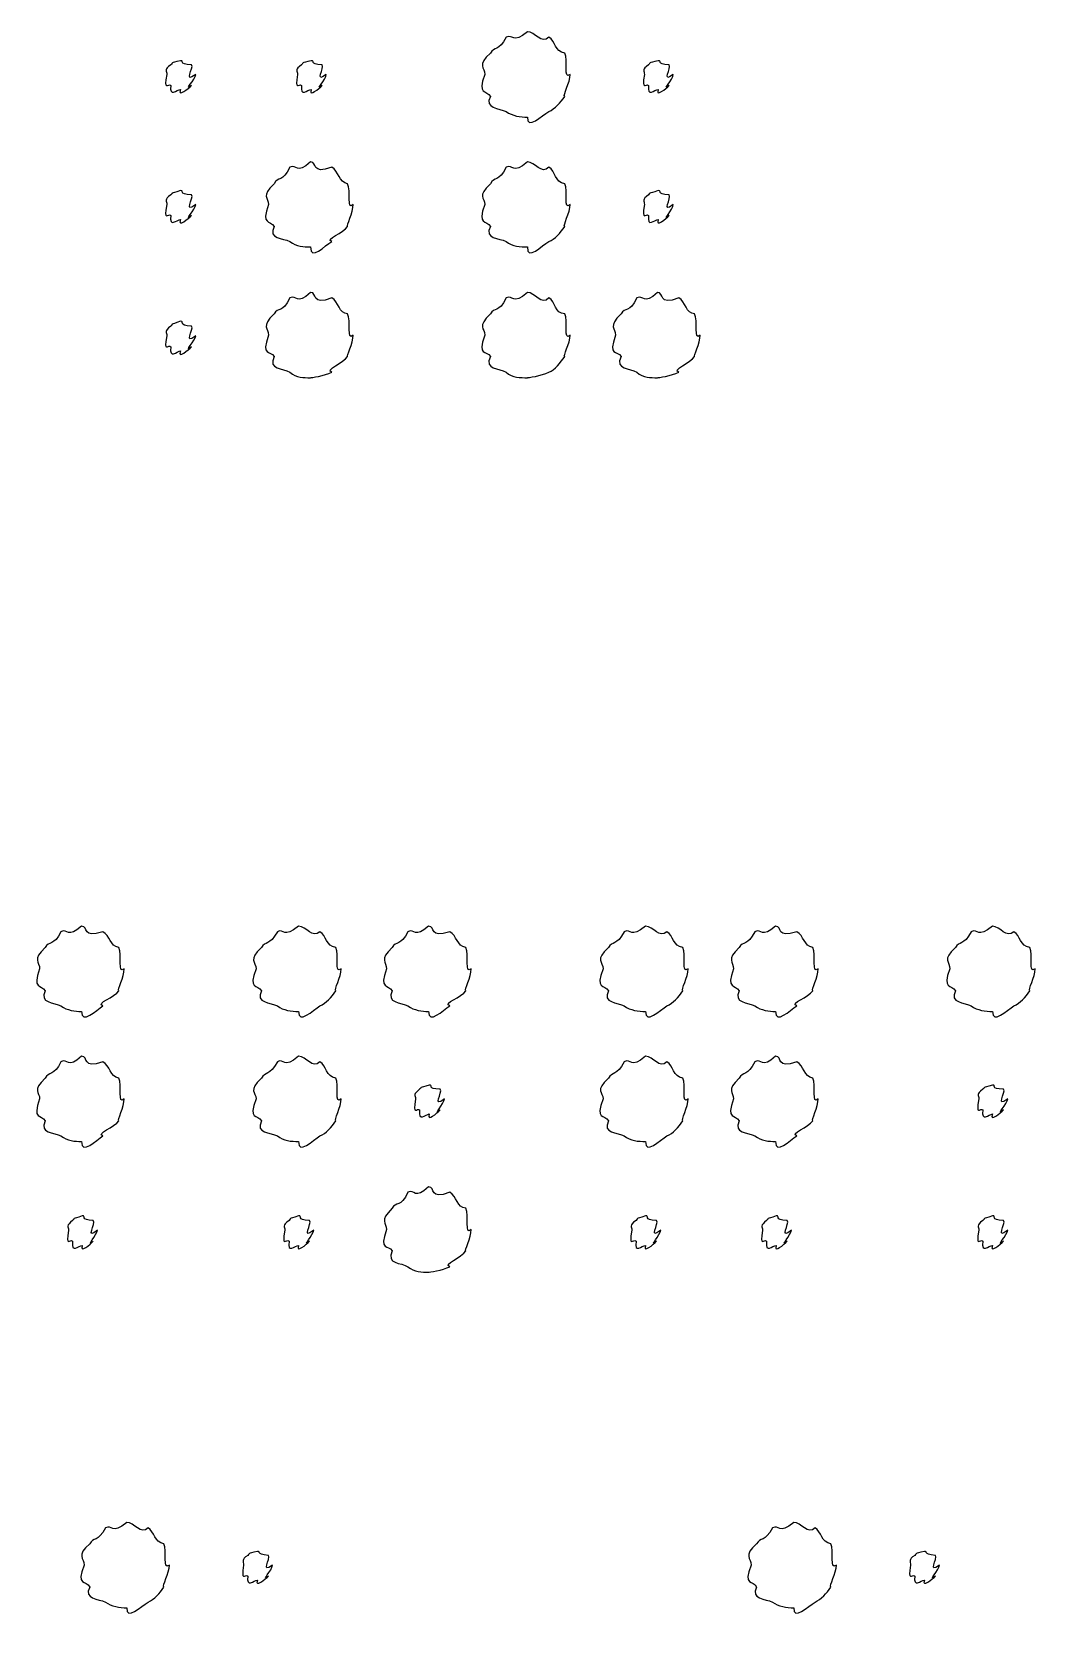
# Model space of a CAD drawing. Header units: millimetres. Extents: x -178 to -32, y 41 to 266.
# Drawn here: x -72.71 to -64.66, y 224.79 to 237.53 of the extents above; entities that cross this region are included whole.
import ezdxf

# ---------------------------------------------------------------- set-up
doc = ezdxf.new("R2010")
doc.units = ezdxf.units.MM
doc.layers.get('0').update_dxf_attribs({"linetype": 'CONTINUOUS'})

msp = doc.modelspace()

# ---------------------------------------------------------------- linework, layer by layer
at = {"color": 0}
for p, q in [((-68.7306, 237.527), (-68.7306, 237.527)), ((-71.513, 237.295), (-71.513, 237.295)), ((-70.4656, 237.295), (-70.4656, 237.295)), ((-67.6832, 237.295), (-67.6832, 237.295)), ((-70.4709, 236.485), (-70.4709, 236.485)), ((-68.7306, 236.485), (-68.7306, 236.485)), ((-71.513, 236.254), (-71.513, 236.254)), ((-67.6832, 236.254), (-67.6832, 236.254)), ((-70.4709, 235.438), (-70.4709, 235.438)), ((-68.7306, 235.438), (-68.7306, 235.438)), ((-67.6889, 235.438), (-67.6889, 235.438)), ((-71.513, 235.206), (-71.513, 235.206)), ((-72.3067, 230.357), (-72.3067, 230.357)), ((-70.5661, 230.357), (-70.5661, 230.357)), ((-69.5244, 230.357), (-69.5244, 230.357)), ((-67.7838, 230.357), (-67.7838, 230.357)), ((-66.742, 230.357), (-66.742, 230.357)), ((-65.0018, 230.357), (-65.0018, 230.357)), ((-72.3067, 229.315), (-72.3067, 229.315)), ((-70.5661, 229.315), (-70.5661, 229.315)), ((-67.7838, 229.315), (-67.7838, 229.315)), ((-66.742, 229.315), (-66.742, 229.315)), ((-69.5187, 229.084), (-69.5187, 229.084)), ((-65.0018, 229.084), (-65.0018, 229.084)), ((-69.5244, 228.268), (-69.5244, 228.268)), ((-72.3011, 228.036), (-72.3011, 228.036)), ((-70.5661, 228.036), (-70.5661, 228.036)), ((-67.7838, 228.036), (-67.7838, 228.036)), ((-66.7367, 228.036), (-66.7367, 228.036)), ((-65.0018, 228.036), (-65.0018, 228.036)), ((-71.9441, 225.578), (-71.9441, 225.578)), ((-66.596, 225.578), (-66.596, 225.578)), ((-70.897, 225.346), (-70.897, 225.346)), ((-65.5486, 225.346), (-65.5486, 225.346))]:
    msp.add_line(p, q, dxfattribs=at)
for points in [[(-68.7306, 237.527), (-68.8534, 237.425), (-68.8463, 237.512), (-68.9014, 237.483)], [(-68.5599, 237.483), (-68.6177, 237.425), (-68.6714, 237.527), (-68.7306, 237.527)], [(-68.9014, 237.483), (-68.9635, 237.367), (-68.998, 237.411), (-69.0284, 237.356)], [(-68.4329, 237.356), (-68.5116, 237.367), (-68.5073, 237.453), (-68.5599, 237.483)], [(-71.5899, 237.262), (-71.6506, 237.226), (-71.6231, 237.214), (-71.6231, 237.185)], [(-71.513, 237.295), (-71.6065, 237.271), (-71.568, 237.284), (-71.5899, 237.262)], [(-71.4248, 237.262), (-71.5405, 237.271), (-71.4756, 237.295), (-71.513, 237.295)], [(-71.3916, 237.185), (-71.4964, 237.109), (-71.4026, 237.24), (-71.4248, 237.262)], [(-70.5429, 237.262), (-70.5993, 237.226), (-70.5757, 237.214), (-70.5757, 237.185)], [(-70.4656, 237.295), (-70.5552, 237.271), (-70.5206, 237.284), (-70.5429, 237.262)], [(-70.3774, 237.262), (-70.4889, 237.271), (-70.4282, 237.295), (-70.4656, 237.295)], [(-70.3442, 237.185), (-70.4448, 237.109), (-70.3552, 237.24), (-70.3774, 237.262)], [(-69.0284, 237.356), (-69.1399, 237.257), (-69.0725, 237.243), (-69.0725, 237.185)], [(-68.3888, 237.185), (-68.4495, 237.138), (-68.4026, 237.301), (-68.4329, 237.356)], [(-67.7605, 237.262), (-67.8169, 237.226), (-67.7937, 237.214), (-67.7937, 237.185)], [(-67.6832, 237.295), (-67.7728, 237.271), (-67.7383, 237.284), (-67.7605, 237.262)], [(-67.595, 237.262), (-67.7069, 237.271), (-67.6462, 237.295), (-67.6832, 237.295)], [(-67.5619, 237.185), (-67.6628, 237.109), (-67.5732, 237.24), (-67.595, 237.262)], [(-71.6231, 237.185), (-71.6506, 237.043), (-71.6121, 237.119), (-71.5899, 237.097)], [(-71.4248, 237.097), (-71.4964, 237.043), (-71.3916, 237.148), (-71.3916, 237.185)], [(-70.5757, 237.185), (-70.5993, 237.043), (-70.5647, 237.119), (-70.5429, 237.097)], [(-70.3774, 237.097), (-70.4448, 237.043), (-70.3442, 237.148), (-70.3442, 237.185)], [(-69.0725, 237.185), (-69.1399, 237.017), (-69.0573, 237.064), (-69.0284, 237.009)], [(-68.4329, 237.009), (-68.4495, 237.017), (-68.3888, 237.122), (-68.3888, 237.185)], [(-67.7937, 237.185), (-67.8169, 237.043), (-67.7824, 237.119), (-67.7605, 237.097)], [(-67.595, 237.097), (-67.6628, 237.043), (-67.5619, 237.148), (-67.5619, 237.185)], [(-71.5899, 237.097), (-71.6065, 236.999), (-71.5419, 237.064), (-71.513, 237.064)], [(-71.513, 237.064), (-71.5405, 236.999), (-71.4467, 237.075), (-71.4248, 237.097)], [(-70.5429, 237.097), (-70.5552, 236.999), (-70.4945, 237.064), (-70.4656, 237.064)], [(-70.4656, 237.064), (-70.4889, 236.999), (-70.3993, 237.075), (-70.3774, 237.097)], [(-69.0284, 237.009), (-69.0806, 236.911), (-68.9568, 236.916), (-68.9014, 236.887)], [(-68.5599, 236.887), (-68.5116, 236.911), (-68.4661, 236.957), (-68.4329, 237.009)], [(-67.7605, 237.097), (-67.7728, 236.999), (-67.7122, 237.064), (-67.6832, 237.064)], [(-67.6832, 237.064), (-67.7069, 236.999), (-67.6173, 237.075), (-67.595, 237.097)], [(-68.9014, 236.887), (-68.8534, 236.852), (-68.7885, 236.843), (-68.7306, 236.843)], [(-68.7306, 236.843), (-68.7363, 236.735), (-68.6149, 236.857), (-68.5599, 236.887)], [(-70.4709, 236.485), (-70.5841, 236.378), (-70.5813, 236.47), (-70.6363, 236.441)], [(-70.3001, 236.441), (-70.4709, 236.378), (-70.412, 236.485), (-70.4709, 236.485)], [(-68.7306, 236.485), (-68.8534, 236.378), (-68.8463, 236.47), (-68.9014, 236.441)], [(-68.5599, 236.441), (-68.6177, 236.378), (-68.6714, 236.485), (-68.7306, 236.485)], [(-70.6363, 236.441), (-70.6942, 236.32), (-70.733, 236.367), (-70.7633, 236.309)], [(-70.1735, 236.309), (-70.2423, 236.32), (-70.2451, 236.411), (-70.3001, 236.441)], [(-68.9014, 236.441), (-68.9635, 236.32), (-68.998, 236.367), (-69.0284, 236.309)], [(-68.4329, 236.309), (-68.5116, 236.32), (-68.5073, 236.411), (-68.5599, 236.441)], [(-71.5899, 236.221), (-71.6506, 236.179), (-71.6231, 236.172), (-71.6231, 236.143)], [(-71.513, 236.254), (-71.6065, 236.223), (-71.568, 236.243), (-71.5899, 236.221)], [(-71.4248, 236.221), (-71.5405, 236.223), (-71.4756, 236.254), (-71.513, 236.254)], [(-71.3916, 236.143), (-71.4964, 236.062), (-71.4026, 236.198), (-71.4248, 236.221)], [(-70.7633, 236.309), (-70.8706, 236.206), (-70.8074, 236.198), (-70.8074, 236.143)], [(-70.1294, 236.143), (-70.1844, 236.088), (-70.1432, 236.254), (-70.1735, 236.309)], [(-69.0284, 236.309), (-69.1399, 236.206), (-69.0725, 236.198), (-69.0725, 236.143)], [(-68.3888, 236.143), (-68.4495, 236.088), (-68.4026, 236.254), (-68.4329, 236.309)], [(-67.7605, 236.221), (-67.8169, 236.179), (-67.7937, 236.172), (-67.7937, 236.143)], [(-67.6832, 236.254), (-67.7728, 236.223), (-67.7383, 236.243), (-67.7605, 236.221)], [(-67.595, 236.221), (-67.7069, 236.223), (-67.6462, 236.254), (-67.6832, 236.254)], [(-67.5619, 236.143), (-67.6628, 236.062), (-67.5732, 236.198), (-67.595, 236.221)], [(-71.6231, 236.143), (-71.6506, 235.996), (-71.6121, 236.077), (-71.5899, 236.055)], [(-71.4248, 236.055), (-71.4964, 235.996), (-71.3916, 236.106), (-71.3916, 236.143)], [(-70.8074, 236.143), (-70.8706, 235.97), (-70.7923, 236.022), (-70.7633, 235.967)], [(-70.1735, 235.967), (-70.1844, 235.97), (-70.1294, 236.08), (-70.1294, 236.143)], [(-69.0725, 236.143), (-69.1399, 235.97), (-69.0573, 236.022), (-69.0284, 235.967)], [(-68.4329, 235.967), (-68.4495, 235.97), (-68.3888, 236.08), (-68.3888, 236.143)], [(-67.7937, 236.143), (-67.8169, 235.996), (-67.7824, 236.077), (-67.7605, 236.055)], [(-67.595, 236.055), (-67.6628, 235.996), (-67.5619, 236.106), (-67.5619, 236.143)], [(-71.5899, 236.055), (-71.6065, 235.952), (-71.5419, 236.022), (-71.513, 236.022)], [(-71.513, 236.022), (-71.5405, 235.952), (-71.4467, 236.033), (-71.4248, 236.055)], [(-70.7633, 235.967), (-70.8127, 235.864), (-70.6914, 235.875), (-70.6363, 235.846)], [(-70.3001, 235.846), (-70.3608, 235.864), (-70.2024, 235.914), (-70.1735, 235.967)], [(-69.0284, 235.967), (-69.0806, 235.864), (-68.9568, 235.875), (-68.9014, 235.846)], [(-68.5599, 235.846), (-68.5116, 235.864), (-68.4661, 235.914), (-68.4329, 235.967)], [(-67.7605, 236.055), (-67.7728, 235.952), (-67.7122, 236.022), (-67.6832, 236.022)], [(-67.6832, 236.022), (-67.7069, 235.952), (-67.6173, 236.033), (-67.595, 236.055)], [(-70.6363, 235.846), (-70.5841, 235.804), (-70.5263, 235.802), (-70.4709, 235.802)], [(-70.4709, 235.802), (-70.4709, 235.687), (-70.3552, 235.815), (-70.3001, 235.846)], [(-68.9014, 235.846), (-68.8534, 235.804), (-68.7885, 235.802), (-68.7306, 235.802)], [(-68.7306, 235.802), (-68.7363, 235.687), (-68.6149, 235.815), (-68.5599, 235.846)], [(-70.6363, 235.394), (-70.6942, 235.268), (-70.733, 235.322), (-70.7633, 235.267)], [(-70.4709, 235.438), (-70.5841, 235.327), (-70.5813, 235.423), (-70.6363, 235.394)], [(-70.3001, 235.394), (-70.4709, 235.327), (-70.412, 235.438), (-70.4709, 235.438)], [(-70.1735, 235.267), (-70.2423, 235.268), (-70.2451, 235.363), (-70.3001, 235.394)], [(-68.9014, 235.394), (-68.9635, 235.268), (-68.998, 235.322), (-69.0284, 235.267)], [(-68.7306, 235.438), (-68.8534, 235.327), (-68.8463, 235.423), (-68.9014, 235.394)], [(-68.5599, 235.394), (-68.6177, 235.327), (-68.6714, 235.438), (-68.7306, 235.438)], [(-68.4329, 235.267), (-68.5116, 235.268), (-68.5073, 235.363), (-68.5599, 235.394)], [(-67.8543, 235.394), (-67.9122, 235.268), (-67.9506, 235.322), (-67.981, 235.267)], [(-67.6889, 235.438), (-67.8018, 235.327), (-67.799, 235.423), (-67.8543, 235.394)], [(-67.5178, 235.394), (-67.6889, 235.327), (-67.6296, 235.438), (-67.6889, 235.438)], [(-67.3911, 235.267), (-67.4599, 235.268), (-67.4628, 235.363), (-67.5178, 235.394)], [(-71.513, 235.206), (-71.6065, 235.173), (-71.568, 235.193), (-71.5899, 235.168)], [(-71.4248, 235.168), (-71.5405, 235.173), (-71.4756, 235.206), (-71.513, 235.206)], [(-70.7633, 235.267), (-70.8706, 235.158), (-70.8074, 235.154), (-70.8074, 235.096)], [(-70.1294, 235.096), (-70.1844, 235.041), (-70.1432, 235.212), (-70.1735, 235.267)], [(-69.0284, 235.267), (-69.1399, 235.158), (-69.0725, 235.154), (-69.0725, 235.096)], [(-68.3888, 235.096), (-68.4495, 235.041), (-68.4026, 235.212), (-68.4329, 235.267)], [(-67.981, 235.267), (-68.0886, 235.158), (-68.0251, 235.154), (-68.0251, 235.096)], [(-67.347, 235.096), (-67.4021, 235.041), (-67.3608, 235.212), (-67.3911, 235.267)], [(-71.5899, 235.168), (-71.6506, 235.125), (-71.6231, 235.119), (-71.6231, 235.09)], [(-71.6231, 235.09), (-71.6506, 234.944), (-71.6121, 235.027), (-71.5899, 235.002)], [(-71.3916, 235.09), (-71.4964, 235.008), (-71.4026, 235.146), (-71.4248, 235.168)], [(-71.4248, 235.002), (-71.4964, 234.944), (-71.3916, 235.058), (-71.3916, 235.09)], [(-70.8074, 235.096), (-70.8706, 234.92), (-70.7923, 234.976), (-70.7633, 234.925)], [(-70.1735, 234.925), (-70.1844, 234.92), (-70.1294, 235.033), (-70.1294, 235.096)], [(-69.0725, 235.096), (-69.1399, 234.92), (-69.0573, 234.976), (-69.0284, 234.925)], [(-68.4329, 234.925), (-68.4495, 234.92), (-68.3888, 235.033), (-68.3888, 235.096)], [(-68.0251, 235.096), (-68.0886, 234.92), (-68.0099, 234.976), (-67.981, 234.925)], [(-67.3911, 234.925), (-67.4021, 234.92), (-67.347, 235.033), (-67.347, 235.096)], [(-71.5899, 235.002), (-71.6065, 234.898), (-71.5419, 234.969), (-71.513, 234.969)], [(-71.513, 234.969), (-71.5405, 234.898), (-71.4467, 234.98), (-71.4248, 235.002)], [(-70.7633, 234.925), (-70.8127, 234.816), (-70.6914, 234.831), (-70.6363, 234.798)], [(-70.3001, 234.798), (-70.3608, 234.816), (-70.2024, 234.873), (-70.1735, 234.925)], [(-69.0284, 234.925), (-69.0806, 234.816), (-68.9568, 234.831), (-68.9014, 234.798)], [(-68.5599, 234.798), (-68.5116, 234.816), (-68.4661, 234.873), (-68.4329, 234.925)], [(-67.981, 234.925), (-68.0307, 234.816), (-67.9094, 234.831), (-67.8543, 234.798)], [(-67.5178, 234.798), (-67.5785, 234.816), (-67.4201, 234.873), (-67.3911, 234.925)], [(-70.6363, 234.798), (-70.5841, 234.754), (-70.5263, 234.754), (-70.4709, 234.754)], [(-70.4709, 234.754), (-70.4709, 234.754), (-70.3552, 234.768), (-70.3001, 234.798)], [(-68.9014, 234.798), (-68.8534, 234.754), (-68.7885, 234.754), (-68.7306, 234.754)], [(-68.7306, 234.754), (-68.7363, 234.754), (-68.6149, 234.768), (-68.5599, 234.798)], [(-67.8543, 234.798), (-67.8018, 234.754), (-67.7439, 234.754), (-67.6889, 234.754)], [(-67.6889, 234.754), (-67.6889, 234.754), (-67.5732, 234.768), (-67.5178, 234.798)], [(-72.4718, 230.313), (-72.5297, 230.197), (-72.5685, 230.241), (-72.5988, 230.186)], [(-72.3067, 230.357), (-72.4196, 230.255), (-72.4168, 230.342), (-72.4718, 230.313)], [(-72.1356, 230.313), (-72.3067, 230.255), (-72.2475, 230.357), (-72.3067, 230.357)], [(-72.009, 230.186), (-72.0778, 230.197), (-72.0806, 230.283), (-72.1356, 230.313)], [(-70.7369, 230.313), (-70.799, 230.197), (-70.8335, 230.241), (-70.8639, 230.186)], [(-70.5661, 230.357), (-70.6889, 230.255), (-70.6819, 230.342), (-70.7369, 230.313)], [(-70.3954, 230.313), (-70.4533, 230.255), (-70.5069, 230.357), (-70.5661, 230.357)], [(-70.2684, 230.186), (-70.3471, 230.197), (-70.3428, 230.283), (-70.3954, 230.313)], [(-69.6898, 230.313), (-69.7477, 230.197), (-69.7861, 230.241), (-69.8165, 230.186)], [(-69.5244, 230.357), (-69.6373, 230.255), (-69.6345, 230.342), (-69.6898, 230.313)], [(-69.3536, 230.313), (-69.5244, 230.255), (-69.4651, 230.357), (-69.5244, 230.357)], [(-69.2266, 230.186), (-69.2954, 230.197), (-69.2983, 230.283), (-69.3536, 230.313)], [(-67.9549, 230.313), (-68.0166, 230.197), (-68.0512, 230.241), (-68.0815, 230.186)], [(-67.7838, 230.357), (-67.9065, 230.255), (-67.8995, 230.342), (-67.9549, 230.313)], [(-67.613, 230.313), (-67.6709, 230.255), (-67.7245, 230.357), (-67.7838, 230.357)], [(-67.4864, 230.186), (-67.5647, 230.197), (-67.5605, 230.283), (-67.613, 230.313)], [(-66.9075, 230.313), (-66.9653, 230.197), (-67.0038, 230.241), (-67.0341, 230.186)], [(-66.742, 230.357), (-66.8549, 230.255), (-66.8524, 230.342), (-66.9075, 230.313)], [(-66.5713, 230.313), (-66.742, 230.255), (-66.6828, 230.357), (-66.742, 230.357)], [(-66.4443, 230.186), (-66.5134, 230.197), (-66.5163, 230.283), (-66.5713, 230.313)], [(-65.1725, 230.313), (-65.2346, 230.197), (-65.2688, 230.241), (-65.2992, 230.186)], [(-65.0018, 230.357), (-65.1242, 230.255), (-65.1175, 230.342), (-65.1725, 230.313)], [(-64.8307, 230.313), (-64.8885, 230.255), (-64.9425, 230.357), (-65.0018, 230.357)], [(-64.704, 230.186), (-64.7823, 230.197), (-64.7785, 230.283), (-64.8307, 230.313)], [(-72.5988, 230.186), (-72.7061, 230.087), (-72.6429, 230.073), (-72.6429, 230.015)], [(-71.9649, 230.015), (-72.0199, 229.968), (-71.9787, 230.131), (-72.009, 230.186)], [(-70.8639, 230.186), (-70.9754, 230.087), (-70.908, 230.073), (-70.908, 230.015)], [(-70.2243, 230.015), (-70.285, 229.968), (-70.2381, 230.131), (-70.2684, 230.186)], [(-69.8165, 230.186), (-69.9241, 230.087), (-69.8606, 230.073), (-69.8606, 230.015)], [(-69.1825, 230.015), (-69.2376, 229.968), (-69.1963, 230.131), (-69.2266, 230.186)], [(-68.0815, 230.186), (-68.193, 230.087), (-68.1256, 230.073), (-68.1256, 230.015)], [(-67.4423, 230.015), (-67.5026, 229.968), (-67.4561, 230.131), (-67.4864, 230.186)], [(-67.0341, 230.186), (-67.1417, 230.087), (-67.0782, 230.073), (-67.0782, 230.015)], [(-66.4002, 230.015), (-66.4556, 229.968), (-66.4139, 230.131), (-66.4443, 230.186)], [(-65.2992, 230.186), (-65.411, 230.087), (-65.3433, 230.073), (-65.3433, 230.015)], [(-64.6599, 230.015), (-64.7206, 229.968), (-64.6737, 230.131), (-64.704, 230.186)], [(-72.6429, 230.015), (-72.7061, 229.847), (-72.6278, 229.894), (-72.5988, 229.839)], [(-72.009, 229.839), (-72.0199, 229.847), (-71.9649, 229.952), (-71.9649, 230.015)], [(-70.908, 230.015), (-70.9754, 229.847), (-70.8928, 229.894), (-70.8639, 229.839)], [(-70.2684, 229.839), (-70.285, 229.847), (-70.2243, 229.952), (-70.2243, 230.015)], [(-69.8606, 230.015), (-69.9241, 229.847), (-69.8454, 229.894), (-69.8165, 229.839)], [(-69.2266, 229.839), (-69.2376, 229.847), (-69.1825, 229.952), (-69.1825, 230.015)], [(-68.1256, 230.015), (-68.193, 229.847), (-68.1105, 229.894), (-68.0815, 229.839)], [(-67.4864, 229.839), (-67.5026, 229.847), (-67.4423, 229.952), (-67.4423, 230.015)], [(-67.0782, 230.015), (-67.1417, 229.847), (-67.0631, 229.894), (-67.0341, 229.839)], [(-66.4443, 229.839), (-66.4556, 229.847), (-66.4002, 229.952), (-66.4002, 230.015)], [(-65.3433, 230.015), (-65.411, 229.847), (-65.3281, 229.894), (-65.2992, 229.839)], [(-64.704, 229.839), (-64.7206, 229.847), (-64.6599, 229.952), (-64.6599, 230.015)], [(-72.5988, 229.839), (-72.6482, 229.741), (-72.5272, 229.747), (-72.4718, 229.718)], [(-72.1356, 229.718), (-72.1963, 229.741), (-72.0379, 229.786), (-72.009, 229.839)], [(-70.8639, 229.839), (-70.9161, 229.741), (-70.7923, 229.747), (-70.7369, 229.718)], [(-70.3954, 229.718), (-70.3471, 229.741), (-70.3016, 229.786), (-70.2684, 229.839)], [(-69.8165, 229.839), (-69.8662, 229.741), (-69.7449, 229.747), (-69.6898, 229.718)], [(-69.3536, 229.718), (-69.414, 229.741), (-69.2556, 229.786), (-69.2266, 229.839)], [(-68.0815, 229.839), (-68.1337, 229.741), (-68.0099, 229.747), (-67.9549, 229.718)], [(-67.613, 229.718), (-67.5647, 229.741), (-67.5192, 229.786), (-67.4864, 229.839)], [(-67.0341, 229.839), (-67.0839, 229.741), (-66.9625, 229.747), (-66.9075, 229.718)], [(-66.5713, 229.718), (-66.632, 229.741), (-66.4732, 229.786), (-66.4443, 229.839)], [(-65.2992, 229.839), (-65.3517, 229.741), (-65.2276, 229.747), (-65.1725, 229.718)], [(-64.8307, 229.718), (-64.7823, 229.741), (-64.7372, 229.786), (-64.704, 229.839)], [(-72.4718, 229.718), (-72.4196, 229.682), (-72.3618, 229.674), (-72.3067, 229.674)], [(-72.3067, 229.674), (-72.3067, 229.564), (-72.1907, 229.687), (-72.1356, 229.718)], [(-70.7369, 229.718), (-70.6889, 229.682), (-70.624, 229.674), (-70.5661, 229.674)], [(-70.5661, 229.674), (-70.5718, 229.564), (-70.4504, 229.687), (-70.3954, 229.718)], [(-69.6898, 229.718), (-69.6373, 229.682), (-69.5794, 229.674), (-69.5244, 229.674)], [(-69.5244, 229.674), (-69.5244, 229.564), (-69.4087, 229.687), (-69.3536, 229.718)], [(-67.9549, 229.718), (-67.9065, 229.682), (-67.8416, 229.674), (-67.7838, 229.674)], [(-67.7838, 229.674), (-67.7894, 229.564), (-67.6681, 229.687), (-67.613, 229.718)], [(-66.9075, 229.718), (-66.8549, 229.682), (-66.7971, 229.674), (-66.742, 229.674)], [(-66.742, 229.674), (-66.742, 229.564), (-66.6263, 229.687), (-66.5713, 229.718)], [(-65.1725, 229.718), (-65.1242, 229.682), (-65.0596, 229.674), (-65.0018, 229.674)], [(-65.0018, 229.674), (-65.0071, 229.564), (-64.8857, 229.687), (-64.8307, 229.718)], [(-72.4718, 229.271), (-72.5297, 229.15), (-72.5685, 229.197), (-72.5988, 229.139)], [(-72.3067, 229.315), (-72.4196, 229.208), (-72.4168, 229.3), (-72.4718, 229.271)], [(-72.1356, 229.271), (-72.3067, 229.208), (-72.2475, 229.315), (-72.3067, 229.315)], [(-72.009, 229.139), (-72.0778, 229.15), (-72.0806, 229.241), (-72.1356, 229.271)], [(-70.7369, 229.271), (-70.799, 229.15), (-70.8335, 229.197), (-70.8639, 229.139)], [(-70.5661, 229.315), (-70.6889, 229.208), (-70.6819, 229.3), (-70.7369, 229.271)], [(-70.3954, 229.271), (-70.4533, 229.208), (-70.5069, 229.315), (-70.5661, 229.315)], [(-70.2684, 229.139), (-70.3471, 229.15), (-70.3428, 229.241), (-70.3954, 229.271)], [(-67.9549, 229.271), (-68.0166, 229.15), (-68.0512, 229.197), (-68.0815, 229.139)], [(-67.7838, 229.315), (-67.9065, 229.208), (-67.8995, 229.3), (-67.9549, 229.271)], [(-67.613, 229.271), (-67.6709, 229.208), (-67.7245, 229.315), (-67.7838, 229.315)], [(-67.4864, 229.139), (-67.5647, 229.15), (-67.5605, 229.241), (-67.613, 229.271)], [(-66.9075, 229.271), (-66.9653, 229.15), (-67.0038, 229.197), (-67.0341, 229.139)], [(-66.742, 229.315), (-66.8549, 229.208), (-66.8524, 229.3), (-66.9075, 229.271)], [(-66.5713, 229.271), (-66.742, 229.208), (-66.6828, 229.315), (-66.742, 229.315)], [(-66.4443, 229.139), (-66.5134, 229.15), (-66.5163, 229.241), (-66.5713, 229.271)], [(-72.5988, 229.139), (-72.7061, 229.035), (-72.6429, 229.029), (-72.6429, 228.974)], [(-71.9649, 228.974), (-72.0199, 228.918), (-71.9787, 229.084), (-72.009, 229.139)], [(-70.8639, 229.139), (-70.9754, 229.035), (-70.908, 229.029), (-70.908, 228.974)], [(-70.2243, 228.974), (-70.285, 228.918), (-70.2381, 229.084), (-70.2684, 229.139)], [(-69.5187, 229.084), (-69.6083, 229.053), (-69.5741, 229.073), (-69.596, 229.05)], [(-69.4305, 229.05), (-69.5424, 229.053), (-69.4817, 229.084), (-69.5187, 229.084)], [(-68.0815, 229.139), (-68.193, 229.035), (-68.1256, 229.029), (-68.1256, 228.974)], [(-67.4423, 228.974), (-67.5026, 228.918), (-67.4561, 229.084), (-67.4864, 229.139)], [(-67.0341, 229.139), (-67.1417, 229.035), (-67.0782, 229.029), (-67.0782, 228.974)], [(-66.4002, 228.974), (-66.4556, 228.918), (-66.4139, 229.084), (-66.4443, 229.139)], [(-65.0018, 229.084), (-65.0953, 229.053), (-65.0568, 229.073), (-65.0787, 229.05)], [(-64.9136, 229.05), (-65.0293, 229.053), (-64.9644, 229.084), (-65.0018, 229.084)], [(-72.6429, 228.974), (-72.7061, 228.8), (-72.6278, 228.852), (-72.5988, 228.797)], [(-72.009, 228.797), (-72.0199, 228.8), (-71.9649, 228.91), (-71.9649, 228.974)], [(-70.908, 228.974), (-70.9754, 228.8), (-70.8928, 228.852), (-70.8639, 228.797)], [(-70.2684, 228.797), (-70.285, 228.8), (-70.2243, 228.91), (-70.2243, 228.974)], [(-69.596, 229.05), (-69.6524, 229.009), (-69.6292, 229.003), (-69.6292, 228.974)], [(-69.6292, 228.974), (-69.6524, 228.826), (-69.6182, 228.907), (-69.596, 228.885)], [(-69.3977, 228.974), (-69.4983, 228.892), (-69.4087, 229.029), (-69.4305, 229.05)], [(-69.4305, 228.885), (-69.4983, 228.826), (-69.3977, 228.936), (-69.3977, 228.974)], [(-68.1256, 228.974), (-68.193, 228.8), (-68.1105, 228.852), (-68.0815, 228.797)], [(-67.4864, 228.797), (-67.5026, 228.8), (-67.4423, 228.91), (-67.4423, 228.974)], [(-67.0782, 228.974), (-67.1417, 228.8), (-67.0631, 228.852), (-67.0341, 228.797)], [(-66.4443, 228.797), (-66.4556, 228.8), (-66.4002, 228.91), (-66.4002, 228.974)], [(-65.0787, 229.05), (-65.1394, 229.009), (-65.1118, 229.003), (-65.1118, 228.974)], [(-65.1118, 228.974), (-65.1394, 228.826), (-65.1009, 228.907), (-65.0787, 228.885)], [(-64.8804, 228.974), (-64.9852, 228.892), (-64.8914, 229.029), (-64.9136, 229.05)], [(-64.9136, 228.885), (-64.9852, 228.826), (-64.8804, 228.936), (-64.8804, 228.974)], [(-69.596, 228.885), (-69.6083, 228.782), (-69.5477, 228.852), (-69.5187, 228.852)], [(-69.5187, 228.852), (-69.5424, 228.782), (-69.4528, 228.863), (-69.4305, 228.885)], [(-65.0787, 228.885), (-65.0953, 228.782), (-65.0307, 228.852), (-65.0018, 228.852)], [(-65.0018, 228.852), (-65.0293, 228.782), (-64.9355, 228.863), (-64.9136, 228.885)], [(-72.5988, 228.797), (-72.6482, 228.694), (-72.5272, 228.705), (-72.4718, 228.676)], [(-72.1356, 228.676), (-72.1963, 228.694), (-72.0379, 228.745), (-72.009, 228.797)], [(-70.8639, 228.797), (-70.9161, 228.694), (-70.7923, 228.705), (-70.7369, 228.676)], [(-70.3954, 228.676), (-70.3471, 228.694), (-70.3016, 228.745), (-70.2684, 228.797)], [(-68.0815, 228.797), (-68.1337, 228.694), (-68.0099, 228.705), (-67.9549, 228.676)], [(-67.613, 228.676), (-67.5647, 228.694), (-67.5192, 228.745), (-67.4864, 228.797)], [(-67.0341, 228.797), (-67.0839, 228.694), (-66.9625, 228.705), (-66.9075, 228.676)], [(-66.5713, 228.676), (-66.632, 228.694), (-66.4732, 228.745), (-66.4443, 228.797)], [(-72.4718, 228.676), (-72.4196, 228.635), (-72.3618, 228.632), (-72.3067, 228.632)], [(-72.3067, 228.632), (-72.3067, 228.517), (-72.1907, 228.646), (-72.1356, 228.676)], [(-70.7369, 228.676), (-70.6889, 228.635), (-70.624, 228.632), (-70.5661, 228.632)], [(-70.5661, 228.632), (-70.5718, 228.517), (-70.4504, 228.646), (-70.3954, 228.676)], [(-67.9549, 228.676), (-67.9065, 228.635), (-67.8416, 228.632), (-67.7838, 228.632)], [(-67.7838, 228.632), (-67.7894, 228.517), (-67.6681, 228.646), (-67.613, 228.676)], [(-66.9075, 228.676), (-66.8549, 228.635), (-66.7971, 228.632), (-66.742, 228.632)], [(-66.742, 228.632), (-66.742, 228.517), (-66.6263, 228.646), (-66.5713, 228.676)], [(-69.6898, 228.224), (-69.7477, 228.098), (-69.7861, 228.152), (-69.8165, 228.097)], [(-69.5244, 228.268), (-69.6373, 228.158), (-69.6345, 228.253), (-69.6898, 228.224)], [(-69.3536, 228.224), (-69.5244, 228.158), (-69.4651, 228.268), (-69.5244, 228.268)], [(-69.2266, 228.097), (-69.2954, 228.098), (-69.2983, 228.194), (-69.3536, 228.224)], [(-69.8165, 228.097), (-69.9241, 227.988), (-69.8606, 227.984), (-69.8606, 227.926)], [(-69.1825, 227.926), (-69.2376, 227.871), (-69.1963, 228.042), (-69.2266, 228.097)], [(-72.3784, 227.998), (-72.4348, 227.955), (-72.4112, 227.949), (-72.4112, 227.921)], [(-72.3011, 228.036), (-72.3907, 228.003), (-72.3561, 228.022), (-72.3784, 227.998)], [(-72.2129, 227.998), (-72.3244, 228.003), (-72.2641, 228.036), (-72.3011, 228.036)], [(-72.1797, 227.921), (-72.2803, 227.838), (-72.1907, 227.976), (-72.2129, 227.998)], [(-70.6434, 227.998), (-70.7041, 227.955), (-70.6766, 227.949), (-70.6766, 227.921)], [(-70.5661, 228.036), (-70.66, 228.003), (-70.6212, 228.022), (-70.6434, 227.998)], [(-70.4779, 227.998), (-70.5937, 228.003), (-70.5291, 228.036), (-70.5661, 228.036)], [(-70.4448, 227.921), (-70.5496, 227.838), (-70.4561, 227.976), (-70.4779, 227.998)], [(-67.861, 227.998), (-67.9217, 227.955), (-67.8942, 227.949), (-67.8942, 227.921)], [(-67.7838, 228.036), (-67.8776, 228.003), (-67.8392, 228.022), (-67.861, 227.998)], [(-67.6956, 227.998), (-67.8113, 228.003), (-67.7467, 228.036), (-67.7838, 228.036)], [(-67.6628, 227.921), (-67.7672, 227.838), (-67.6737, 227.976), (-67.6956, 227.998)], [(-66.8136, 227.998), (-66.8701, 227.955), (-66.8468, 227.949), (-66.8468, 227.921)], [(-66.7367, 228.036), (-66.826, 228.003), (-66.7918, 228.022), (-66.8136, 227.998)], [(-66.6485, 227.998), (-66.76, 228.003), (-66.6993, 228.036), (-66.7367, 228.036)], [(-66.6154, 227.921), (-66.7159, 227.838), (-66.6263, 227.976), (-66.6485, 227.998)], [(-65.0787, 227.998), (-65.1394, 227.955), (-65.1118, 227.949), (-65.1118, 227.921)], [(-65.0018, 228.036), (-65.0953, 228.003), (-65.0568, 228.022), (-65.0787, 227.998)], [(-64.9136, 227.998), (-65.0293, 228.003), (-64.9644, 228.036), (-65.0018, 228.036)], [(-64.8804, 227.921), (-64.9852, 227.838), (-64.8914, 227.976), (-64.9136, 227.998)], [(-72.4112, 227.921), (-72.4348, 227.774), (-72.4002, 227.857), (-72.3784, 227.832)], [(-72.3784, 227.832), (-72.3907, 227.728), (-72.33, 227.799), (-72.3011, 227.799)], [(-72.3011, 227.799), (-72.3244, 227.728), (-72.2348, 227.81), (-72.2129, 227.832)], [(-72.2129, 227.832), (-72.2803, 227.774), (-72.1797, 227.887), (-72.1797, 227.921)], [(-70.6766, 227.921), (-70.7041, 227.774), (-70.6653, 227.857), (-70.6434, 227.832)], [(-70.6434, 227.832), (-70.66, 227.728), (-70.5951, 227.799), (-70.5661, 227.799)], [(-70.5661, 227.799), (-70.5937, 227.728), (-70.5002, 227.81), (-70.4779, 227.832)], [(-70.4779, 227.832), (-70.5496, 227.774), (-70.4448, 227.887), (-70.4448, 227.921)], [(-69.8606, 227.926), (-69.9241, 227.75), (-69.8454, 227.806), (-69.8165, 227.755)], [(-69.2266, 227.755), (-69.2376, 227.75), (-69.1825, 227.863), (-69.1825, 227.926)], [(-67.8942, 227.921), (-67.9217, 227.774), (-67.8833, 227.857), (-67.861, 227.832)], [(-67.861, 227.832), (-67.8776, 227.728), (-67.8127, 227.799), (-67.7838, 227.799)], [(-67.7838, 227.799), (-67.8113, 227.728), (-67.7178, 227.81), (-67.6956, 227.832)], [(-67.6956, 227.832), (-67.7672, 227.774), (-67.6628, 227.887), (-67.6628, 227.921)], [(-66.8468, 227.921), (-66.8701, 227.774), (-66.8359, 227.857), (-66.8136, 227.832)], [(-66.8136, 227.832), (-66.826, 227.728), (-66.7657, 227.799), (-66.7367, 227.799)], [(-66.7367, 227.799), (-66.76, 227.728), (-66.6704, 227.81), (-66.6485, 227.832)], [(-66.6485, 227.832), (-66.7159, 227.774), (-66.6154, 227.887), (-66.6154, 227.921)], [(-65.1118, 227.921), (-65.1394, 227.774), (-65.1009, 227.857), (-65.0787, 227.832)], [(-65.0787, 227.832), (-65.0953, 227.728), (-65.0307, 227.799), (-65.0018, 227.799)], [(-65.0018, 227.799), (-65.0293, 227.728), (-64.9355, 227.81), (-64.9136, 227.832)], [(-64.9136, 227.832), (-64.9852, 227.774), (-64.8804, 227.887), (-64.8804, 227.921)], [(-69.8165, 227.755), (-69.8662, 227.646), (-69.7449, 227.662), (-69.6898, 227.628)], [(-69.3536, 227.628), (-69.414, 227.646), (-69.2556, 227.703), (-69.2266, 227.755)], [(-69.6898, 227.628), (-69.6373, 227.584), (-69.5794, 227.584), (-69.5244, 227.584)], [(-69.5244, 227.584), (-69.5244, 227.584), (-69.4087, 227.598), (-69.3536, 227.628)], [(-72.1152, 225.534), (-72.1769, 225.418), (-72.2115, 225.462), (-72.2418, 225.407)], [(-71.9441, 225.578), (-72.0669, 225.476), (-72.0598, 225.563), (-72.1152, 225.534)], [(-71.7733, 225.534), (-71.8312, 225.476), (-71.8848, 225.578), (-71.9441, 225.578)], [(-71.6467, 225.407), (-71.725, 225.418), (-71.7208, 225.504), (-71.7733, 225.534)], [(-66.7667, 225.534), (-66.8288, 225.418), (-66.8634, 225.462), (-66.8937, 225.407)], [(-66.596, 225.578), (-66.7187, 225.476), (-66.7117, 225.563), (-66.7667, 225.534)], [(-66.4252, 225.534), (-66.4831, 225.476), (-66.5367, 225.578), (-66.596, 225.578)], [(-66.2982, 225.407), (-66.3769, 225.418), (-66.3727, 225.504), (-66.4252, 225.534)], [(-72.2418, 225.407), (-72.3533, 225.308), (-72.2859, 225.294), (-72.2859, 225.236)], [(-71.6026, 225.236), (-71.6629, 225.189), (-71.6164, 225.352), (-71.6467, 225.407)], [(-66.8937, 225.407), (-67.0052, 225.308), (-66.9378, 225.294), (-66.9378, 225.236)], [(-66.2541, 225.236), (-66.3148, 225.189), (-66.2679, 225.352), (-66.2982, 225.407)], [(-70.974, 225.314), (-71.0304, 225.278), (-71.0071, 225.265), (-71.0071, 225.236)], [(-70.897, 225.346), (-70.9863, 225.322), (-70.9521, 225.335), (-70.974, 225.314)], [(-70.8089, 225.314), (-70.9203, 225.322), (-70.8597, 225.346), (-70.897, 225.346)], [(-70.7757, 225.236), (-70.8762, 225.16), (-70.7866, 225.291), (-70.8089, 225.314)], [(-65.6258, 225.314), (-65.6823, 225.278), (-65.659, 225.265), (-65.659, 225.236)], [(-65.5486, 225.346), (-65.6382, 225.322), (-65.604, 225.335), (-65.6258, 225.314)], [(-65.4604, 225.314), (-65.5722, 225.322), (-65.5115, 225.346), (-65.5486, 225.346)], [(-65.4276, 225.236), (-65.5281, 225.16), (-65.4385, 225.291), (-65.4604, 225.314)], [(-72.2859, 225.236), (-72.3533, 225.068), (-72.2708, 225.115), (-72.2418, 225.06)], [(-71.6467, 225.06), (-71.6629, 225.068), (-71.6026, 225.173), (-71.6026, 225.236)], [(-71.0071, 225.236), (-71.0304, 225.094), (-70.9962, 225.17), (-70.974, 225.148)], [(-70.974, 225.148), (-70.9863, 225.05), (-70.926, 225.115), (-70.897, 225.115)], [(-70.897, 225.115), (-70.9203, 225.05), (-70.8307, 225.126), (-70.8089, 225.148)], [(-70.8089, 225.148), (-70.8762, 225.094), (-70.7757, 225.199), (-70.7757, 225.236)], [(-66.9378, 225.236), (-67.0052, 225.068), (-66.9226, 225.115), (-66.8937, 225.06)], [(-66.2982, 225.06), (-66.3148, 225.068), (-66.2541, 225.173), (-66.2541, 225.236)], [(-65.659, 225.236), (-65.6823, 225.094), (-65.6481, 225.17), (-65.6258, 225.148)], [(-65.6258, 225.148), (-65.6382, 225.05), (-65.5775, 225.115), (-65.5486, 225.115)], [(-65.5486, 225.115), (-65.5722, 225.05), (-65.4826, 225.126), (-65.4604, 225.148)], [(-65.4604, 225.148), (-65.5281, 225.094), (-65.4276, 225.199), (-65.4276, 225.236)], [(-72.2418, 225.06), (-72.294, 224.962), (-72.1702, 224.967), (-72.1152, 224.939)], [(-71.7733, 224.939), (-71.725, 224.962), (-71.6795, 225.007), (-71.6467, 225.06)], [(-66.8937, 225.06), (-66.9459, 224.962), (-66.8221, 224.967), (-66.7667, 224.939)], [(-66.4252, 224.939), (-66.3769, 224.962), (-66.3314, 225.007), (-66.2982, 225.06)], [(-72.1152, 224.939), (-72.0669, 224.903), (-72.0019, 224.894), (-71.9441, 224.894)], [(-71.9441, 224.894), (-71.9497, 224.786), (-71.8284, 224.908), (-71.7733, 224.939)], [(-66.7667, 224.939), (-66.7187, 224.903), (-66.6538, 224.894), (-66.596, 224.894)], [(-66.596, 224.894), (-66.6016, 224.786), (-66.4803, 224.908), (-66.4252, 224.939)]]:
    msp.add_open_spline(points, degree=3, dxfattribs=at)

doc.saveas('drawing.dxf')
